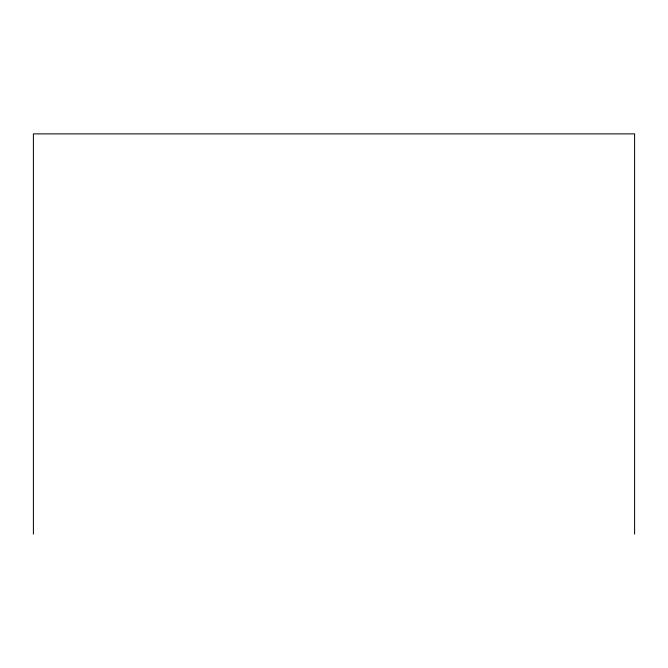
<?xml version="1.0" encoding="UTF-8"?>
<svg xmlns="http://www.w3.org/2000/svg" width="668" height="668" viewBox="0 0 668 668"><rect width="100%" height="100%" fill="white"/><g stroke="black" fill="none" stroke-linecap="round" stroke-linejoin="round"><path stroke-width="1" d="M634.6 534.124L634.6 133.876L33.4 133.876L33.4 534.124"/></g></svg>
